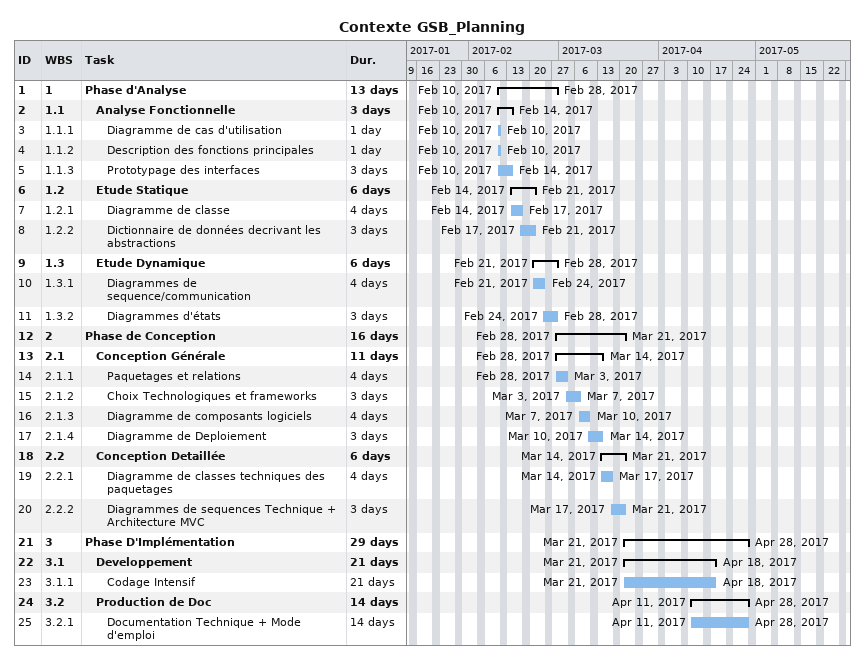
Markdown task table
Contexte GSB_Planning

| ID | WBS | Task | Duration | Start | Finish |
|---|---|---|---|---|---|
| 1 | 1 | **Phase d'Analyse** | 13d | 2017-02-10 | 2017-02-28 |
| 2 | 1.1 | **Analyse Fonctionnelle** | 3d | 2017-02-10 | 2017-02-14 |
| 3 | 1.1.1 | Diagramme de cas d'utilisation | 1d | 2017-02-10 | 2017-02-10 |
| 4 | 1.1.2 | Description des fonctions principales | 1d | 2017-02-10 | 2017-02-10 |
| 5 | 1.1.3 | Prototypage des interfaces | 3d | 2017-02-10 | 2017-02-14 |
| 6 | 1.2 | **Etude Statique** | 6d | 2017-02-14 | 2017-02-21 |
| 7 | 1.2.1 | Diagramme de classe | 4d | 2017-02-14 | 2017-02-17 |
| 8 | 1.2.2 | Dictionnaire de données decrivant les abstractions | 3d | 2017-02-17 | 2017-02-21 |
| 9 | 1.3 | **Etude Dynamique** | 6d | 2017-02-21 | 2017-02-28 |
| 10 | 1.3.1 | Diagrammes de sequence/communication | 4d | 2017-02-21 | 2017-02-24 |
| 11 | 1.3.2 | Diagrammes d'états | 3d | 2017-02-24 | 2017-02-28 |
| 12 | 2 | **Phase de Conception** | 16d | 2017-02-28 | 2017-03-21 |
| 13 | 2.1 | **Conception Générale** | 11d | 2017-02-28 | 2017-03-14 |
| 14 | 2.1.1 | Paquetages et relations | 4d | 2017-02-28 | 2017-03-03 |
| 15 | 2.1.2 | Choix Technologiques et frameworks | 3d | 2017-03-03 | 2017-03-07 |
| 16 | 2.1.3 | Diagramme de composants logiciels | 4d | 2017-03-07 | 2017-03-10 |
| 17 | 2.1.4 | Diagramme de Deploiement | 3d | 2017-03-10 | 2017-03-14 |
| 18 | 2.2 | **Conception Detaillée** | 6d | 2017-03-14 | 2017-03-21 |
| 19 | 2.2.1 | Diagramme de classes techniques des paquetages | 4d | 2017-03-14 | 2017-03-17 |
| 20 | 2.2.2 | Diagrammes de sequences Technique + Architecture MVC | 3d | 2017-03-17 | 2017-03-21 |
| 21 | 3 | **Phase D'Implémentation** | 29d | 2017-03-21 | 2017-04-28 |
| 22 | 3.1 | **Developpement** | 21d | 2017-03-21 | 2017-04-18 |
| 23 | 3.1.1 | Codage Intensif | 21d | 2017-03-21 | 2017-04-18 |
| 24 | 3.2 | **Production de Doc** | 14d | 2017-04-11 | 2017-04-28 |
| 25 | 3.2.1 | Documentation Technique + Mode d'emploi | 14d | 2017-04-11 | 2017-04-28 |
